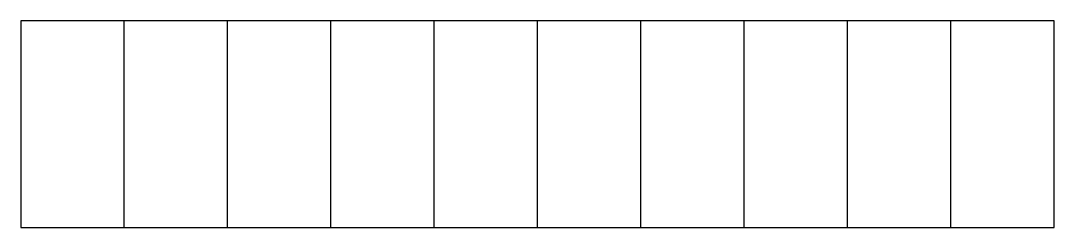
# Model space of a CAD drawing. Extents: x 0 to 100, y 0 to 20.
import ezdxf

# ---------------------------------------------------------------- set-up
doc = ezdxf.new("R2010")
doc.units = 0

msp = doc.modelspace()

# ---------------------------------------------------------------- linework, layer by layer
at = {"layer": 'CUT'}
for p, q in [((100, 20), (0, 20)), ((0, 20), (0, 0)), ((10, 0), (10, 20)), ((20, 0), (20, 20)), ((30, 0), (30, 20)), ((40, 0), (40, 20)), ((50, 0), (50, 20)), ((60, 0), (60, 20)), ((70, 0), (70, 20)), ((80, 0), (80, 20)), ((90, 0), (90, 20)), ((100, 0), (100, 20)), ((0, 0), (100, 0))]:
    msp.add_line(p, q, dxfattribs=at)

doc.saveas('drawing.dxf')
